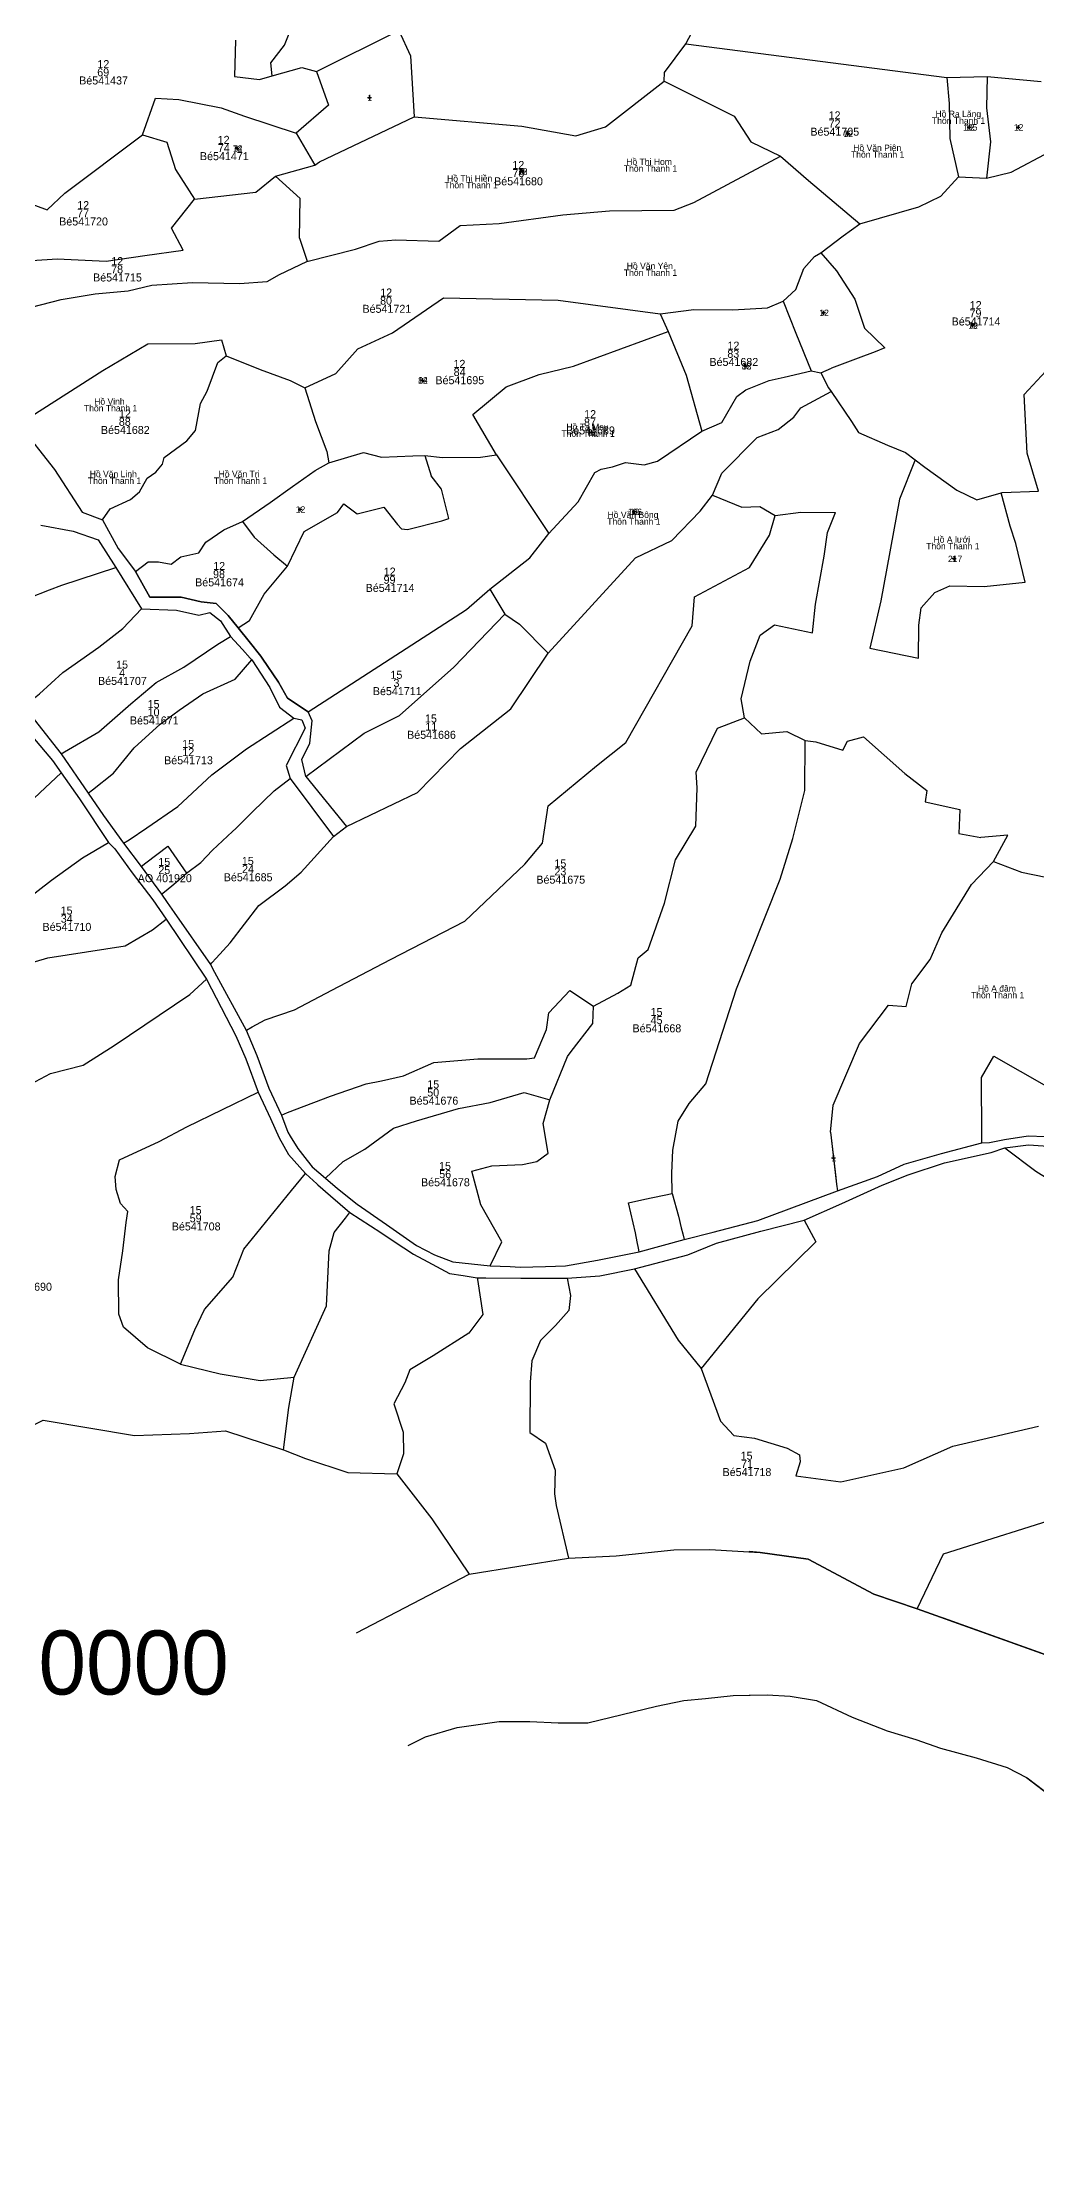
# Model space of a CAD drawing. Extents: x 542152 to 549455, y 1817764 to 1827825.
# Drawn here: x 544358 to 544980, y 1822070 to 1823385 of the extents above; entities that cross this region are included whole.
import ezdxf

# ---------------------------------------------------------------- set-up
doc = ezdxf.new("R2010")
doc.units = 0
for name, color, linetype in [('Level 10', 7, 'Continuous'), ('Level 11', 7, 'Continuous'), ('Level 15', 7, 'Continuous'), ('Level 17', 7, 'Continuous'), ('Level 19', 7, 'Continuous'), ('Level 20', 7, 'Continuous'), ('Level 23', 7, 'Continuous'), ('Level 30', 7, 'Continuous'), ('Level 32', 7, 'Continuous')]:
    doc.layers.add(name, color=color, linetype=linetype)

msp = doc.modelspace()

# ---------------------------------------------------------------- linework, layer by layer
at = {"layer": 'Level 10'}
for p, q in [((544529.5, 1823366.6), (544580.9, 1823392.1)), ((544747.1, 1823365.9), (544760.3, 1823383.7)), ((544747.1, 1823365.9), (544760.3, 1823383.7)), ((544747.1, 1823365.9), (544760.3, 1823383.7)), ((544760.3, 1823383.7), (544923.6, 1823362.7)), ((544760.3, 1823383.7), (544923.6, 1823362.7)), ((544760.3, 1823383.7), (544923.6, 1823362.7)), ((544746.8, 1823360.4), (544747.1, 1823365.9)), ((544746.8, 1823360.4), (544747.1, 1823365.9)), ((544746.8, 1823360.4), (544747.1, 1823365.9)), ((544746.8, 1823360.4), (544790.5, 1823338.6)), ((544746.8, 1823360.4), (544790.5, 1823338.6)), ((544746.8, 1823360.4), (544790.5, 1823338.6)), ((544923.6, 1823362.7), (544948.7, 1823363.4)), ((544923.6, 1823362.7), (544948.7, 1823363.4)), ((544923.6, 1823362.7), (544948.7, 1823363.4)), ((544948.7, 1823363.4), (544982.4, 1823360.3)), ((544531.4, 1823310.1), (544590.5, 1823338.2)), ((544531.4, 1823310.1), (544590.5, 1823338.2)), ((544531.4, 1823310.1), (544590.5, 1823338.2)), ((544420.7, 1823327), (544435.9, 1823322.3)), ((544516.7, 1823328), (544528.4, 1823308)), ((544441.4, 1823305.2), (544453.1, 1823286.8)), ((544503.8, 1823301), (544528.4, 1823308)), ((544503.8, 1823301), (544528.4, 1823308)), ((544503.8, 1823301), (544528.4, 1823308)), ((544528.4, 1823308), (544531.4, 1823310.1)), ((544528.4, 1823308), (544531.4, 1823310.1)), ((544528.4, 1823308), (544531.4, 1823310.1)), ((544819.5, 1823313.5), (544837, 1823298.4)), ((544819.5, 1823313.5), (544837, 1823298.4)), ((544819.5, 1823313.5), (544837, 1823298.4)), ((544948.2, 1823299.8), (544963.7, 1823303.6)), ((544503.8, 1823301), (544519.2, 1823287.1)), ((544503.8, 1823301), (544519.2, 1823287.1)), ((544503.8, 1823301), (544519.2, 1823287.1)), ((544837, 1823298.4), (544869.2, 1823271.4)), ((544919.8, 1823288.7), (544930.8, 1823300.7)), ((544919.8, 1823288.7), (544930.8, 1823300.7)), ((544919.8, 1823288.7), (544930.8, 1823300.7)), ((544930.8, 1823300.7), (544948.2, 1823299.8)), ((544930.8, 1823300.7), (544948.2, 1823299.8)), ((544930.8, 1823300.7), (544948.2, 1823299.8)), ((544518.8, 1823262.3), (544519.2, 1823287.1)), ((544712.7, 1823279.4), (544753, 1823279.9)), ((544712.7, 1823279.4), (544753, 1823279.9)), ((544712.7, 1823279.4), (544753, 1823279.9)), ((544869.2, 1823271.4), (544905.9, 1823281.9)), ((544869.2, 1823271.4), (544905.9, 1823281.9)), ((544869.2, 1823271.4), (544905.9, 1823281.9)), ((544905.9, 1823281.9), (544919.8, 1823288.7)), ((544518.8, 1823262.3), (544523.6, 1823248)), ((544518.8, 1823262.3), (544523.6, 1823248)), ((544518.8, 1823262.3), (544523.6, 1823248)), ((544844.8, 1823253.1), (544854.6, 1823242)), ((544523.4, 1823247.7), (544523.6, 1823248)), ((544523.4, 1823247.7), (544523.6, 1823248)), ((544523.4, 1823247.7), (544523.6, 1823248)), ((544829.2, 1823202.9), (544838.6, 1823179.5)), ((544797.8, 1823167.6), (544812.4, 1823173.4)), ((544797.8, 1823167.6), (544812.4, 1823173.4)), ((544797.8, 1823167.6), (544812.4, 1823173.4)), ((544812.4, 1823173.4), (544821.8, 1823175.4)), ((544812.4, 1823173.4), (544821.8, 1823175.4)), ((544812.4, 1823173.4), (544821.8, 1823175.4)), ((544821.8, 1823175.4), (544838.6, 1823179.5)), ((544838.6, 1823179.5), (544844.8, 1823178.3)), ((544838.6, 1823179.5), (544844.8, 1823178.3)), ((544838.6, 1823179.5), (544844.8, 1823178.3)), ((544844.8, 1823178.3), (544849.5, 1823168.9)), ((544844.8, 1823178.3), (544849.5, 1823168.9)), ((544844.8, 1823178.3), (544849.5, 1823168.9)), ((544849.5, 1823168.9), (544851.1, 1823166.5)), ((544849.5, 1823168.9), (544851.1, 1823166.5)), ((544849.5, 1823168.9), (544851.1, 1823166.5)), ((544851.1, 1823166.5), (544864, 1823147.8)), ((544851.1, 1823166.5), (544864, 1823147.8)), ((544851.1, 1823166.5), (544864, 1823147.8)), ((544864, 1823147.8), (544868.3, 1823141)), ((544864, 1823147.8), (544868.3, 1823141)), ((544864, 1823147.8), (544868.3, 1823141)), ((544868.3, 1823141), (544886.4, 1823132.9)), ((544868.3, 1823141), (544886.4, 1823132.9)), ((544868.3, 1823141), (544886.4, 1823132.9)), ((544537.2, 1823121.9), (544558.9, 1823128.4)), ((544642, 1823126.9), (544674.8, 1823077.9)), ((544642, 1823126.9), (544674.8, 1823077.9)), ((544642, 1823126.9), (544674.8, 1823077.9)), ((544693, 1823097.5), (544703.4, 1823115.9)), ((544703.4, 1823115.9), (544707.5, 1823118)), ((544703.4, 1823115.9), (544707.5, 1823118)), ((544703.4, 1823115.9), (544707.5, 1823118)), ((544674.8, 1823077.9), (544693, 1823097.5)), ((544674.8, 1823077.9), (544693, 1823097.5)), ((544674.8, 1823077.9), (544693, 1823097.5)), ((544769.2, 1823091.8), (544777, 1823101.8)), ((544777, 1823101.8), (544795.4, 1823094.3)), ((544795.4, 1823094.3), (544806.7, 1823094.6)), ((544795.4, 1823094.3), (544806.7, 1823094.6)), ((544795.4, 1823094.3), (544806.7, 1823094.6)), ((544806.7, 1823094.6), (544816.1, 1823089.1)), ((544483.3, 1823085.4), (544490.5, 1823075.6)), ((544816.1, 1823089.1), (544832.2, 1823091.1)), ((544832.2, 1823091.1), (544853.9, 1823091)), ((544832.2, 1823091.1), (544853.9, 1823091)), ((544832.2, 1823091.1), (544853.9, 1823091)), ((544662.9, 1823062.5), (544674.8, 1823077.9)), ((544502.7, 1823064.4), (544511.4, 1823057.3)), ((544637.9, 1823043), (544662.9, 1823062.5)), ((544637.9, 1823043), (544662.9, 1823062.5)), ((544637.9, 1823043), (544662.9, 1823062.5)), ((544637.9, 1823043), (544647.1, 1823027.4)), ((544637.9, 1823043), (544647.1, 1823027.4)), ((544637.9, 1823043), (544647.1, 1823027.4)), ((544647.1, 1823027.4), (544656.3, 1823021.1)), ((544647.1, 1823027.4), (544656.3, 1823021.1)), ((544647.1, 1823027.4), (544656.3, 1823021.1)), ((544656.3, 1823021.1), (544674.2, 1823003)), ((544800.5, 1822998.1), (544806.9, 1823014.3)), ((544806.9, 1823014.3), (544815.8, 1823020.7)), ((544806.9, 1823014.3), (544815.8, 1823020.7)), ((544806.9, 1823014.3), (544815.8, 1823020.7)), ((544871.5, 1822950.7), (544897.3, 1822927.9)), ((544897.3, 1822927.9), (544911, 1822917.3)), ((544897.3, 1822927.9), (544911, 1822917.3)), ((544897.3, 1822927.9), (544911, 1822917.3)), ((544952.7, 1822872.9), (544970.1, 1822866.2)), ((544952.7, 1822872.9), (544970.1, 1822866.2)), ((544952.7, 1822872.9), (544970.1, 1822866.2)), ((544850.8, 1822703.7), (544854.6, 1822671.3))]:
    msp.add_line(p, q, dxfattribs=at)
for points in [[(544501.8, 1823363.8), (544500.9, 1823372), (544509.5, 1823383), (544515.1, 1823397.2), (544514.4, 1823405.7), (544542, 1823428.3), (544551.7, 1823447.9), (544577.3, 1823447.7)], [(544478.9, 1823386.1), (544478.2, 1823363.4), (544493.8, 1823361.5), (544501.8, 1823363.8)], [(544580.9, 1823392.1), (544588.3, 1823376.3), (544590.5, 1823338.2)], [(544501.8, 1823363.8), (544520.2, 1823369.1), (544529.5, 1823366.6)], [(544529.5, 1823366.6), (544537, 1823345.4), (544516.7, 1823328)], [(544590.5, 1823338.2), (544657.9, 1823332.3), (544691.6, 1823326.2), (544710.2, 1823332), (544746.8, 1823360.4)], [(544590.5, 1823338.2), (544657.9, 1823332.3), (544691.6, 1823326.2), (544710.2, 1823332), (544746.8, 1823360.4)], [(544590.5, 1823338.2), (544657.9, 1823332.3), (544691.6, 1823326.2), (544710.2, 1823332), (544746.8, 1823360.4)], [(544923.6, 1823362.7), (544925, 1823346.6), (544925.4, 1823324.7), (544930.8, 1823300.7)], [(544923.6, 1823362.7), (544925, 1823346.6), (544925.4, 1823324.7), (544930.8, 1823300.7)], [(544923.6, 1823362.7), (544925, 1823346.6), (544925.4, 1823324.7), (544930.8, 1823300.7)], [(544948.7, 1823363.4), (544948.4, 1823343.7), (544950.9, 1823322.6), (544948.2, 1823299.8)], [(544948.7, 1823363.4), (544948.4, 1823343.7), (544950.9, 1823322.6), (544948.2, 1823299.8)], [(544948.7, 1823363.4), (544948.4, 1823343.7), (544950.9, 1823322.6), (544948.2, 1823299.8)], [(544420.7, 1823327), (544428.9, 1823349.9), (544443.4, 1823349.1), (544469.9, 1823343.8), (544484.4, 1823338.5), (544516.7, 1823328)], [(544790.5, 1823338.6), (544801, 1823322.6), (544819.5, 1823313.5)], [(544790.5, 1823338.6), (544801, 1823322.6), (544819.5, 1823313.5)], [(544790.5, 1823338.6), (544801, 1823322.6), (544819.5, 1823313.5)], [(544753, 1823279.9), (544765.4, 1823284.7), (544819.5, 1823313.5)], [(544753, 1823279.9), (544765.4, 1823284.7), (544819.5, 1823313.5)], [(544753, 1823279.9), (544765.4, 1823284.7), (544819.5, 1823313.5)], [(544453.1, 1823286.8), (544491.6, 1823291.2), (544503.8, 1823301)], [(544523.4, 1823247.7), (544553.9, 1823255.5), (544568.6, 1823260.5), (544579, 1823261.4), (544605.9, 1823260.5), (544619.2, 1823270.2), (544643.6, 1823271.5), (544683.5, 1823276.9), (544712.7, 1823279.4)], [(544523.4, 1823247.7), (544553.9, 1823255.5), (544568.6, 1823260.5), (544579, 1823261.4), (544605.9, 1823260.5), (544619.2, 1823270.2), (544643.6, 1823271.5), (544683.5, 1823276.9), (544712.7, 1823279.4)], [(544523.4, 1823247.7), (544553.9, 1823255.5), (544568.6, 1823260.5), (544579, 1823261.4), (544605.9, 1823260.5), (544619.2, 1823270.2), (544643.6, 1823271.5), (544683.5, 1823276.9), (544712.7, 1823279.4)], [(544844.8, 1823253.1), (544858.7, 1823263.9), (544869.2, 1823271.4)], [(544829.2, 1823230.3), (544834.1, 1823243.4), (544840.7, 1823250.9), (544844.8, 1823253.1)], [(544522.2, 1823168.9), (544541.5, 1823177.7), (544555.4, 1823193.1), (544577, 1823203.2), (544608.8, 1823225.1), (544680.6, 1823223.6), (544744.2, 1823215.1)], [(544744.2, 1823215.1), (544765.4, 1823217.7), (544789.8, 1823217.6), (544811.3, 1823218.9), (544821.2, 1823222.9)], [(544865.9, 1823224.2), (544872.1, 1823206.2), (544884.8, 1823193.9), (544878.6, 1823191.3), (544868, 1823187.4), (544851.3, 1823181.1)], [(544642, 1823126.9), (544627.1, 1823152.1), (544648, 1823169.5), (544668.7, 1823177.1), (544690.2, 1823182.4), (544749.4, 1823204.1)], [(544642, 1823126.9), (544627.1, 1823152.1), (544648, 1823169.5), (544668.7, 1823177.1), (544690.2, 1823182.4), (544749.4, 1823204.1)], [(544642, 1823126.9), (544627.1, 1823152.1), (544648, 1823169.5), (544668.7, 1823177.1), (544690.2, 1823182.4), (544749.4, 1823204.1)], [(544749.4, 1823204.1), (544760.6, 1823176.8), (544770.4, 1823141.7)], [(544749.4, 1823204.1), (544760.6, 1823176.8), (544770.4, 1823141.7)], [(544749.4, 1823204.1), (544760.6, 1823176.8), (544770.4, 1823141.7)], [(544957.4, 1823103.3), (544958.1, 1823103.5), (544980.7, 1823104.2), (544973.7, 1823128), (544971.8, 1823164.6), (545001.6, 1823196.8)], [(544957.4, 1823103.3), (544958.1, 1823103.5), (544980.7, 1823104.2), (544973.7, 1823128), (544971.8, 1823164.6), (545001.6, 1823196.8)], [(544957.4, 1823103.3), (544958.1, 1823103.5), (544980.7, 1823104.2), (544973.7, 1823128), (544971.8, 1823164.6), (545001.6, 1823196.8)], [(544770.4, 1823141.7), (544782.8, 1823147.2), (544792.3, 1823163.5), (544797.8, 1823167.6)], [(544770.4, 1823141.7), (544782.8, 1823147.2), (544792.3, 1823163.5), (544797.8, 1823167.6)], [(544770.4, 1823141.7), (544782.8, 1823147.2), (544792.3, 1823163.5), (544797.8, 1823167.6)], [(544777, 1823101.8), (544782.9, 1823115.5), (544804.9, 1823137.7), (544818.1, 1823142.8), (544827.9, 1823150.5), (544832.3, 1823156.3), (544851.1, 1823166.5)], [(544777, 1823101.8), (544782.9, 1823115.5), (544804.9, 1823137.7), (544818.1, 1823142.8), (544827.9, 1823150.5), (544832.3, 1823156.3), (544851.1, 1823166.5)], [(544777, 1823101.8), (544782.9, 1823115.5), (544804.9, 1823137.7), (544818.1, 1823142.8), (544827.9, 1823150.5), (544832.3, 1823156.3), (544851.1, 1823166.5)], [(544528.8, 1823147.7), (544535.9, 1823129.1), (544537.2, 1823121.9)], [(544707.5, 1823118), (544714.4, 1823119.4), (544722.7, 1823122.1), (544734.3, 1823120.8), (544742.6, 1823122.9), (544770.4, 1823141.7)], [(544707.5, 1823118), (544714.4, 1823119.4), (544722.7, 1823122.1), (544734.3, 1823120.8), (544742.6, 1823122.9), (544770.4, 1823141.7)], [(544707.5, 1823118), (544714.4, 1823119.4), (544722.7, 1823122.1), (544734.3, 1823120.8), (544742.6, 1823122.9), (544770.4, 1823141.7)], [(544886.4, 1823132.9), (544897.6, 1823128.5), (544903.7, 1823123.8)], [(544886.4, 1823132.9), (544897.6, 1823128.5), (544903.7, 1823123.8)], [(544886.4, 1823132.9), (544897.6, 1823128.5), (544903.7, 1823123.8)], [(544483.3, 1823085.4), (544500.4, 1823097.1), (544514.5, 1823107.1), (544528.6, 1823117.1), (544537.2, 1823121.9)], [(544570, 1823125.4), (544589.6, 1823126.4), (544597.2, 1823126.5)], [(544597.2, 1823126.5), (544608.3, 1823125.2), (544632, 1823125.6), (544642, 1823126.9)], [(544903.7, 1823123.8), (544893.9, 1823099.2), (544882.3, 1823035.7), (544875.3, 1823006.2), (544905.7, 1823000), (544906, 1823020.5), (544907.5, 1823031.4), (544916.1, 1823040.9), (544925.3, 1823045), (544946.8, 1823044.7), (544972.5, 1823047.3), (544966.7, 1823071.6), (544963.1, 1823082.4), (544957.4, 1823103.3)], [(544903.7, 1823123.8), (544893.9, 1823099.2), (544882.3, 1823035.7), (544875.3, 1823006.2), (544905.7, 1823000), (544906, 1823020.5), (544907.5, 1823031.4), (544916.1, 1823040.9), (544925.3, 1823045), (544946.8, 1823044.7), (544972.5, 1823047.3), (544966.7, 1823071.6), (544963.1, 1823082.4), (544957.4, 1823103.3)], [(544903.7, 1823123.8), (544893.9, 1823099.2), (544882.3, 1823035.7), (544875.3, 1823006.2), (544905.7, 1823000), (544906, 1823020.5), (544907.5, 1823031.4), (544916.1, 1823040.9), (544925.3, 1823045), (544946.8, 1823044.7), (544972.5, 1823047.3), (544966.7, 1823071.6), (544963.1, 1823082.4), (544957.4, 1823103.3)], [(544903.7, 1823123.8), (544909.7, 1823119.2), (544929.7, 1823104.8), (544942.3, 1823098.8), (544957.4, 1823103.3)], [(544903.7, 1823123.8), (544909.7, 1823119.2), (544929.7, 1823104.8), (544942.3, 1823098.8), (544957.4, 1823103.3)], [(544903.7, 1823123.8), (544909.7, 1823119.2), (544929.7, 1823104.8), (544942.3, 1823098.8), (544957.4, 1823103.3)], [(544554.8, 1823090.1), (544571.6, 1823094.3), (544580.2, 1823083.4), (544582.5, 1823080.8), (544586.3, 1823080.4), (544607.9, 1823085.7), (544612.1, 1823087.1), (544607.5, 1823105.6), (544601.1, 1823113.9)], [(544521.7, 1823079.1), (544542.6, 1823090.9), (544546.6, 1823096.4)], [(544674.2, 1823003), (544728.9, 1823062.5), (544751.5, 1823073.5), (544769.2, 1823091.8)], [(544674.2, 1823003), (544728.9, 1823062.5), (544751.5, 1823073.5), (544769.2, 1823091.8)], [(544674.2, 1823003), (544728.9, 1823062.5), (544751.5, 1823073.5), (544769.2, 1823091.8)], [(544815.8, 1823020.7), (544839.6, 1823015.8), (544841.4, 1823033.7), (544846.9, 1823063.6), (544849, 1823078.4), (544853.9, 1823091)], [(544797, 1822962.6), (544794.9, 1822974.5), (544800.5, 1822998.1)], [(544797, 1822962.6), (544794.9, 1822974.5), (544800.5, 1822998.1)], [(544797, 1822962.6), (544794.9, 1822974.5), (544800.5, 1822998.1)], [(544797, 1822962.6), (544807.6, 1822952.7), (544823.5, 1822954), (544834.9, 1822948.4)], [(544797, 1822962.6), (544807.6, 1822952.7), (544823.5, 1822954), (544834.9, 1822948.4)], [(544797, 1822962.6), (544807.6, 1822952.7), (544823.5, 1822954), (544834.9, 1822948.4)], [(544834.9, 1822948.4), (544841.6, 1822947.7), (544858.5, 1822942.4), (544861.4, 1822948), (544871.5, 1822950.7)], [(544834.9, 1822948.4), (544841.6, 1822947.7), (544858.5, 1822942.4), (544861.4, 1822948), (544871.5, 1822950.7)], [(544834.9, 1822948.4), (544841.6, 1822947.7), (544858.5, 1822942.4), (544861.4, 1822948), (544871.5, 1822950.7)], [(544911, 1822917.3), (544910, 1822910.2), (544931.7, 1822905.3)], [(544931.7, 1822905.3), (544930.9, 1822890.4), (544944.8, 1822887.8)], [(544931.7, 1822905.3), (544930.9, 1822890.4), (544944.8, 1822887.8)], [(544931.7, 1822905.3), (544930.9, 1822890.4), (544944.8, 1822887.8)], [(544952.7, 1822872.9), (544961.6, 1822889.2), (544944.8, 1822887.8)], [(544970.1, 1822866.2), (545000.6, 1822859.9), (545025.8, 1822859)]]:
    msp.add_lwpolyline(points, dxfattribs=at)
at = {"layer": 'Level 11'}
for p, q in [((544562, 1823350), (544561.3, 1823350)), ((544562.6, 1823350.7), (544562, 1823350)), ((544562, 1823350), (544562.6, 1823349.4)), ((544562.6, 1823351.3), (544562.6, 1823350.7)), ((544563.2, 1823350), (544562.6, 1823350.7)), ((544562.6, 1823349.4), (544563.2, 1823350)), ((544562.6, 1823349.4), (544562.6, 1823348.8)), ((544563.8, 1823350), (544563.2, 1823350)), ((544936.9, 1823331.6), (544936.3, 1823331.6)), ((544937.5, 1823332.2), (544936.9, 1823331.6)), ((544936.9, 1823331.6), (544937.5, 1823331)), ((544937.5, 1823332.9), (544937.5, 1823332.2)), ((544938.2, 1823331.6), (544937.5, 1823332.2)), ((544937.5, 1823331), (544938.2, 1823331.6)), ((544937.5, 1823331), (544937.5, 1823330.4)), ((544938.8, 1823331.6), (544938.2, 1823331.6)), ((544967.4, 1823331.6), (544966.8, 1823331.6)), ((544968, 1823332.2), (544967.4, 1823331.6)), ((544967.4, 1823331.6), (544968, 1823331)), ((544968, 1823332.9), (544968, 1823332.2)), ((544968.6, 1823331.6), (544968, 1823332.2)), ((544968, 1823331), (544968.6, 1823331.6)), ((544968, 1823331), (544968, 1823330.4)), ((544969.2, 1823331.6), (544968.6, 1823331.6)), ((544479.2, 1823318.4), (544478.5, 1823318.4)), ((544479.8, 1823319), (544479.2, 1823318.4)), ((544479.2, 1823318.4), (544479.8, 1823317.7)), ((544479.8, 1823319.6), (544479.8, 1823319)), ((544480.4, 1823318.4), (544479.8, 1823319)), ((544479.8, 1823317.7), (544480.4, 1823318.4)), ((544479.8, 1823317.7), (544479.8, 1823317.1)), ((544481, 1823318.4), (544480.4, 1823318.4)), ((544860.9, 1823327.6), (544860.3, 1823327.6)), ((544861.5, 1823328.2), (544860.9, 1823327.6)), ((544860.9, 1823327.6), (544861.5, 1823326.9)), ((544861.5, 1823328.8), (544861.5, 1823328.2)), ((544862.2, 1823327.6), (544861.5, 1823328.2)), ((544861.5, 1823326.9), (544862.2, 1823327.6)), ((544861.5, 1823326.9), (544861.5, 1823326.3)), ((544862.8, 1823327.6), (544862.2, 1823327.6)), ((544657.4, 1823304), (544656.8, 1823304)), ((544658, 1823304.6), (544657.4, 1823304)), ((544657.4, 1823304), (544658, 1823303.4)), ((544658, 1823305.3), (544658, 1823304.6)), ((544658.7, 1823304), (544658, 1823304.6)), ((544658, 1823303.4), (544658.7, 1823304)), ((544659.3, 1823304), (544658.7, 1823304)), ((544658, 1823303.4), (544658, 1823302.8)), ((544845.8, 1823215.7), (544845.2, 1823215.7)), ((544846.4, 1823216.3), (544845.8, 1823215.7)), ((544845.8, 1823215.7), (544846.4, 1823215)), ((544846.4, 1823216.9), (544846.4, 1823216.3)), ((544847.1, 1823215.7), (544846.4, 1823216.3)), ((544846.4, 1823215), (544847.1, 1823215.7)), ((544846.4, 1823215), (544846.4, 1823214.4)), ((544847.7, 1823215.7), (544847.1, 1823215.7)), ((544938.9, 1823207.7), (544938.3, 1823207.7)), ((544939.5, 1823208.3), (544938.9, 1823207.7)), ((544938.9, 1823207.7), (544939.5, 1823207.1)), ((544939.5, 1823209), (544939.5, 1823208.3)), ((544940.2, 1823207.7), (544939.5, 1823208.3)), ((544939.5, 1823207.1), (544940.2, 1823207.7)), ((544939.5, 1823207.1), (544939.5, 1823206.5)), ((544940.8, 1823207.7), (544940.2, 1823207.7)), ((544595, 1823173.5), (544594.4, 1823173.5)), ((544595.6, 1823174.1), (544595, 1823173.5)), ((544595, 1823173.5), (544595.6, 1823172.9)), ((544595.6, 1823174.8), (544595.6, 1823174.1)), ((544596.2, 1823173.5), (544595.6, 1823174.1)), ((544595.6, 1823172.9), (544596.2, 1823173.5)), ((544595.6, 1823172.9), (544595.6, 1823172.2)), ((544596.9, 1823173.5), (544596.2, 1823173.5)), ((544797.3, 1823182.3), (544796.7, 1823182.3)), ((544797.9, 1823182.9), (544797.3, 1823182.3)), ((544797.3, 1823182.3), (544797.9, 1823181.7)), ((544797.9, 1823183.5), (544797.9, 1823182.9)), ((544798.5, 1823182.3), (544797.9, 1823182.9)), ((544797.9, 1823181.7), (544798.5, 1823182.3)), ((544797.9, 1823181.7), (544797.9, 1823181)), ((544799.2, 1823182.3), (544798.5, 1823182.3)), ((544700.9, 1823141), (544700.2, 1823141)), ((544701.5, 1823141.6), (544700.9, 1823141)), ((544700.9, 1823141), (544701.5, 1823140.4)), ((544701.5, 1823142.2), (544701.5, 1823141.6)), ((544702.1, 1823141), (544701.5, 1823141.6)), ((544701.5, 1823140.4), (544702.1, 1823141)), ((544701.5, 1823140.4), (544701.5, 1823139.7)), ((544702.7, 1823141), (544702.1, 1823141)), ((544519.1, 1823093.5), (544518.5, 1823092.8)), ((544519.1, 1823094.1), (544519.1, 1823093.5)), ((544519.7, 1823092.8), (544519.1, 1823093.5)), ((544518.5, 1823092.8), (544517.9, 1823092.8)), ((544518.5, 1823092.8), (544519.1, 1823092.2)), ((544519.1, 1823092.2), (544519.7, 1823092.8)), ((544519.1, 1823092.2), (544519.1, 1823091.6)), ((544520.4, 1823092.8), (544519.7, 1823092.8)), ((544727.3, 1823091.3), (544726.7, 1823091.3)), ((544727.9, 1823091.9), (544727.3, 1823091.3)), ((544727.3, 1823091.3), (544727.9, 1823090.6)), ((544727.9, 1823092.5), (544727.9, 1823091.9)), ((544728.6, 1823091.3), (544727.9, 1823091.9)), ((544727.9, 1823090.6), (544728.6, 1823091.3)), ((544727.9, 1823090.6), (544727.9, 1823090)), ((544729.2, 1823091.3), (544728.6, 1823091.3)), ((544927.4, 1823061.9), (544926.8, 1823061.9)), ((544928, 1823062.5), (544927.4, 1823061.9)), ((544927.4, 1823061.9), (544928, 1823061.3)), ((544928, 1823063.1), (544928, 1823062.5)), ((544928.7, 1823061.9), (544928, 1823062.5)), ((544928, 1823061.3), (544928.7, 1823061.9)), ((544928, 1823061.3), (544928, 1823060.6)), ((544929.3, 1823061.9), (544928.7, 1823061.9)), ((544852.1, 1822687.5), (544851.4, 1822687.5)), ((544852.7, 1822688.1), (544852.1, 1822687.5)), ((544852.1, 1822687.5), (544852.7, 1822686.9)), ((544852.7, 1822688.7), (544852.7, 1822688.1)), ((544853.3, 1822687.5), (544852.7, 1822688.1)), ((544852.7, 1822686.9), (544853.3, 1822687.5)), ((544852.7, 1822686.9), (544852.7, 1822686.2)), ((544853.9, 1822687.5), (544853.3, 1822687.5))]:
    msp.add_line(p, q, dxfattribs=at)
for centre in [(544562.6, 1823350), (544937.5, 1823331.6), (544968, 1823331.6), (544479.8, 1823318.4), (544861.5, 1823327.6), (544658, 1823304), (544846.4, 1823215.7), (544939.5, 1823207.7), (544595.6, 1823173.5), (544797.9, 1823182.3), (544701.5, 1823141), (544519.1, 1823092.8), (544727.9, 1823091.3), (544928, 1823061.9), (544852.7, 1822687.5)]:
    msp.add_circle(centre, 0.15, dxfattribs=at)
at = {"layer": 'Level 23'}
for p, q in [((544369.9, 1822940.2), (544386.7, 1822915.5)), ((544408.9, 1822884.2), (544419.9, 1822869.7)), ((544419.9, 1822869.7), (544432.5, 1822852.4)), ((544435.5, 1822836.7), (544460.8, 1822799.4)), ((544731.2, 1822628.9), (544759.4, 1822636.6))]:
    msp.add_line(p, q, dxfattribs=at)
for points in [[(544341.7, 1822962.8), (544364.5, 1822935.9), (544369.8, 1822928.2)], [(544347, 1822969.9), (544348.3, 1822967.5), (544369.9, 1822940.2)], [(544369.8, 1822928.2), (544381.3, 1822912.1), (544399.4, 1822884.7)], [(544386.7, 1822915.5), (544396.3, 1822901.6), (544408.9, 1822884.2)], [(544399.4, 1822884.7), (544403.4, 1822880.7), (544414.2, 1822865.7), (544427.2, 1822848.9), (544435.5, 1822836.7)], [(544432.5, 1822852.4), (544436.1, 1822847.2), (544440.5, 1822840.9), (544463.1, 1822808.4)], [(544463.1, 1822808.4), (544465.6, 1822803.6), (544485.6, 1822767.4)], [(544460.8, 1822799.4), (544479.1, 1822763.8), (544485.2, 1822749.5), (544493, 1822728.6)], [(544485.6, 1822767.4), (544492.1, 1822751.6), (544499.7, 1822731.1), (544507.5, 1822714.4)], [(544493, 1822728.6), (544500.8, 1822712.2), (544506.1, 1822700.2), (544512, 1822689.7), (544522.6, 1822677.8)], [(544507.5, 1822714.4), (544511.6, 1822703.8), (544513, 1822701.3), (544517.8, 1822693.4), (544523.7, 1822685.9), (544526.7, 1822682.1), (544535.1, 1822674.9)], [(544945.3, 1822697), (544950.1, 1822697.3), (544959.6, 1822699.1), (544974.4, 1822701.5), (544984.9, 1822700.9), (544993.9, 1822697.7), (545000, 1822695.2), (545013.1, 1822690), (545021.9, 1822686.5)], [(544834.3, 1822648.8), (544857.9, 1822659.2), (544883.1, 1822670.6), (544899.4, 1822677), (544922, 1822684.6), (544951.2, 1822690.9), (544959.8, 1822694)], [(544855.1, 1822667.1), (544880.1, 1822676.1), (544896.8, 1822683.6), (544920.1, 1822690.3), (544945.3, 1822697)], [(544959.8, 1822694), (544974.6, 1822695.7), (544983.8, 1822695.1), (544991.8, 1822693), (545000, 1822689.4), (545008.9, 1822685.4), (545018.9, 1822680.6), (545032.5, 1822673.8), (545051.1, 1822664.7), (545064.5, 1822656.4)], [(544522.6, 1822677.8), (544522.7, 1822677.7), (544529.6, 1822671.4), (544530.2, 1822670.8), (544538.2, 1822664), (544550.2, 1822653.4)], [(544535.1, 1822674.9), (544542.5, 1822668.5), (544554.8, 1822658.7), (544573.2, 1822645.9), (544591.9, 1822632.9), (544603.2, 1822627), (544614.7, 1822622.7), (544638, 1822620.2)], [(544759.4, 1822636.6), (544777.5, 1822641.3), (544805.4, 1822648.5), (544855.1, 1822667.1)], [(544550.2, 1822653.4), (544569.6, 1822641), (544578, 1822635.4), (544590, 1822627.5), (544599.1, 1822622.7), (544612.6, 1822615.4), (544621.2, 1822614.1), (544630, 1822612.7)], [(544728.3, 1822618.4), (544761.5, 1822627), (544779.5, 1822634.4), (544807.2, 1822641.8), (544834.3, 1822648.8)], [(544638, 1822620.2), (544650.6, 1822619.7), (544656.7, 1822619.4), (544672.7, 1822619.8), (544685.2, 1822620.1), (544705.1, 1822623.7), (544731.2, 1822628.9)], [(544630, 1822612.7), (544635.3, 1822612.7), (544657.1, 1822612.5), (544686.1, 1822612.4)], [(544686.1, 1822612.4), (544706.6, 1822613.9), (544728.3, 1822618.4)]]:
    msp.add_lwpolyline(points, dxfattribs=at)
at = {"layer": 'Level 30'}
for p, q in [((544435.9, 1823322.3), (544441.4, 1823305.2)), ((544963.7, 1823303.6), (544988.1, 1823316.6)), ((544837, 1823298.4), (544869.2, 1823271.4)), ((544837, 1823298.4), (544869.2, 1823271.4)), ((544518.8, 1823262.3), (544519.2, 1823287.1)), ((544518.8, 1823262.3), (544519.2, 1823287.1)), ((544905.9, 1823281.9), (544919.8, 1823288.7)), ((544905.9, 1823281.9), (544919.8, 1823288.7)), ((544854.6, 1823242), (544865.9, 1823224.2)), ((544821.2, 1823222.9), (544829.2, 1823230.3)), ((544744.2, 1823215.1), (544749.4, 1823204.1)), ((544821.2, 1823222.9), (544829.2, 1823202.9)), ((544821.8, 1823175.4), (544838.6, 1823179.5)), ((544821.8, 1823175.4), (544838.6, 1823179.5)), ((544844.8, 1823178.3), (544851.3, 1823181.1)), ((544522.2, 1823168.9), (544528.8, 1823147.7)), ((544558.9, 1823128.4), (544570, 1823125.4)), ((544597.2, 1823126.5), (544601.1, 1823113.9)), ((544693, 1823097.5), (544703.4, 1823115.9)), ((544693, 1823097.5), (544703.4, 1823115.9)), ((544546.6, 1823096.4), (544554.8, 1823090.1)), ((544769.2, 1823091.8), (544777, 1823101.8)), ((544769.2, 1823091.8), (544777, 1823101.8)), ((544777, 1823101.8), (544795.4, 1823094.3)), ((544777, 1823101.8), (544795.4, 1823094.3)), ((544806.7, 1823094.6), (544816.1, 1823089.1)), ((544806.7, 1823094.6), (544816.1, 1823089.1)), ((544816.1, 1823089.1), (544832.2, 1823091.1)), ((544816.1, 1823089.1), (544832.2, 1823091.1)), ((544490.5, 1823075.6), (544502.7, 1823064.4)), ((544511.4, 1823057.3), (544521.7, 1823079.1)), ((544662.9, 1823062.5), (544674.8, 1823077.9)), ((544662.9, 1823062.5), (544674.8, 1823077.9)), ((544656.3, 1823021.1), (544674.2, 1823003)), ((544656.3, 1823021.1), (544674.2, 1823003)), ((544800.5, 1822998.1), (544806.9, 1823014.3)), ((544800.5, 1822998.1), (544806.9, 1823014.3)), ((544871.5, 1822950.7), (544897.3, 1822927.9)), ((544871.5, 1822950.7), (544897.3, 1822927.9)), ((544854.6, 1822671.3), (544855.1, 1822667.1))]:
    msp.add_line(p, q, dxfattribs=at)
for points in [[(544760.3, 1823383.7), (544777.4, 1823416.2), (544779.7, 1823450.6)], [(544306.2, 1823300.3), (544308.7, 1823299.4), (544361.1, 1823280.1), (544372.1, 1823290.4), (544420.7, 1823327)], [(544301.9, 1823255.2), (544304.2, 1823254.9), (544314.5, 1823253.2), (544338.7, 1823247.6), (544367.3, 1823249.4), (544397.9, 1823248), (544422.1, 1823251.5), (544446.1, 1823254.8), (544438.8, 1823268.5), (544453.1, 1823286.8)], [(544277, 1823169.6), (544282.5, 1823172.1), (544285.4, 1823173.4), (544287.3, 1823174.9), (544291.6, 1823178.5), (544293.6, 1823180.6), (544296.4, 1823183.3), (544312, 1823197.4), (544333.1, 1823205.8), (544351.2, 1823219.2), (544369.8, 1823224), (544391.1, 1823227.5), (544411.7, 1823229.5), (544426.6, 1823232.9), (544451.9, 1823234.6), (544481.3, 1823234), (544498.7, 1823235.3), (544506.3, 1823239.6), (544523.4, 1823247.7)], [(544343.3, 1823146.2), (544395.8, 1823179.7), (544424, 1823196.3), (544453.7, 1823196.5), (544470, 1823198.9), (544472.9, 1823188.9)], [(544395.6, 1823086.4), (544400.5, 1823093.3), (544413.1, 1823099.1), (544418.8, 1823103.8), (544423.6, 1823112.3), (544429, 1823116.1), (544433.2, 1823121.2), (544434.2, 1823125.2), (544448.4, 1823135.7), (544453.9, 1823142.1), (544456.9, 1823159), (544461.1, 1823166.7), (544467.8, 1823184.6), (544472.9, 1823188.9)], [(544472.9, 1823188.9), (544494.3, 1823180.3), (544512.9, 1823173.5), (544522.2, 1823168.9)], [(544416.3, 1823054), (544424.2, 1823060.1), (544430.6, 1823060.1), (544438.6, 1823058.7), (544444.7, 1823063.2), (544455.9, 1823065.8), (544460.3, 1823072.4), (544471.5, 1823080.1), (544483.3, 1823085.4)], [(544485.6, 1822767.4), (544485.8, 1822767.5), (544489.3, 1822769.5), (544497.3, 1822774), (544515.7, 1822780.2), (544539, 1822792.4), (544575.8, 1822811.5), (544622.1, 1822835.6), (544659.6, 1822871.1), (544670.7, 1822884.2), (544674.2, 1822907.6), (544704.4, 1822932.7), (544722.8, 1822947.3), (544764.2, 1823020.1), (544765.7, 1823038.3), (544800.2, 1823056.5), (544812.6, 1823076.7), (544816.1, 1823089.1)], [(544815.8, 1823020.7), (544839.6, 1823015.8), (544841.4, 1823033.7), (544846.9, 1823063.6), (544849, 1823078.4), (544853.9, 1823091)], [(544815.8, 1823020.7), (544839.6, 1823015.8), (544841.4, 1823033.7), (544846.9, 1823063.6), (544849, 1823078.4), (544853.9, 1823091)], [(544331.7, 1823014.4), (544336.5, 1823020.6), (544339.7, 1823028.9), (544349.9, 1823037.7), (544362.5, 1823042.7), (544370.2, 1823045.6), (544404, 1823056.5)], [(544480.4, 1823018.8), (544487.6, 1823023.4), (544496.8, 1823039.9), (544511.4, 1823057.3)], [(544524.2, 1822966.4), (544623.3, 1823030.4), (544637.9, 1823043)], [(544347, 1822969.9), (544349.1, 1822971.7), (544356.2, 1822977.6), (544370.8, 1822990.9), (544393.4, 1823006.7), (544408.4, 1823018.4), (544420, 1823030.7)], [(544522.8, 1822925.9), (544559.3, 1822953.1), (544581.3, 1822964), (544615.4, 1822994.2), (544647.1, 1823027.4)], [(544369.9, 1822940.2), (544371.9, 1822941.3), (544393.4, 1822953.9), (544413.5, 1822971.4), (544429.3, 1822984.7), (544446.6, 1822994.2), (544467.8, 1823008.7), (544475.6, 1823013.5)], [(544548.2, 1822894.7), (544592.6, 1822916), (544619.5, 1822943.4), (544651, 1822968.2), (544674.2, 1823003)], [(544386.7, 1822915.5), (544389.5, 1822917.7), (544402.5, 1822928), (544415.4, 1822943.8), (544431.7, 1822958.7), (544443.7, 1822967.4), (544458.4, 1822977.6), (544478.6, 1822986.8), (544489.1, 1822998.9)], [(544408.9, 1822884.2), (544412.3, 1822886.4), (544423.5, 1822893.8), (544442.7, 1822907.3), (544464, 1822927), (544485.8, 1822943.2), (544515.3, 1822962.5)], [(544702.6, 1822782.4), (544717.9, 1822790.6), (544726, 1822795.6), (544730.6, 1822812.7), (544736.7, 1822817.8), (544747, 1822846.8), (544753.9, 1822873.8), (544766.6, 1822894.9), (544767.4, 1822918.8), (544766.7, 1822928.6), (544780.2, 1822956.2), (544797, 1822962.6)], [(544751.9, 1822665.4), (544751.6, 1822678.1), (544752.3, 1822692.4), (544755.5, 1822710.6), (544762.5, 1822721.7), (544772.9, 1822733.9), (544792.1, 1822793.3), (544819.3, 1822861.8), (544827.2, 1822887.2), (544834.7, 1822917.2), (544834.9, 1822948.4)], [(544318.6, 1822880.7), (544332.7, 1822888.4), (544337.4, 1822894.9), (544343, 1822903.1), (544369.8, 1822928.2)], [(544448.3, 1822865.6), (544457.1, 1822872.2), (544464.4, 1822879.9), (544476.9, 1822891.5), (544479, 1822893.4), (544489.5, 1822903.9), (544502.9, 1822917.1), (544512.9, 1822924.7)], [(544945.3, 1822697), (544945.3, 1822697.8), (544945.3, 1822701.9), (544945.2, 1822737.8), (544952.9, 1822751.2), (544985.7, 1822732.5), (545000.2, 1822731.7), (545007.5, 1822756.2), (545024.7, 1822783.9), (545028.7, 1822812), (545019.2, 1822816.7), (545021.7, 1822824.4), (545041.6, 1822838.1), (545064.4, 1822848.1), (545086.9, 1822863.8), (545095.7, 1822892.9), (545107.9, 1822926.1), (545131.1, 1822917.2), (545158.6, 1822914.1)], [(544911, 1822917.3), (544910, 1822910.2), (544931.7, 1822905.3)], [(544911, 1822917.3), (544910, 1822910.2), (544931.7, 1822905.3)], [(544308.4, 1822806.5), (544307.5, 1822820.4), (544321.8, 1822829.9), (544342.6, 1822844.8), (544363.9, 1822861.1), (544383.1, 1822875.2), (544399.4, 1822884.7)], [(544463.1, 1822808.4), (544464.1, 1822809.5), (544466.8, 1822812.5), (544475.5, 1822822.1), (544493.5, 1822845.4), (544509.9, 1822857.6), (544519.9, 1822866.1), (544540.1, 1822888.5)], [(544952.7, 1822872.9), (544961.6, 1822889.2), (544944.8, 1822887.8)], [(544952.7, 1822872.9), (544961.6, 1822889.2), (544944.8, 1822887.8)], [(544419.9, 1822869.7), (544422.8, 1822872), (544436.5, 1822882.5), (544448.3, 1822865.6)], [(544850.8, 1822703.7), (544852.5, 1822720.6), (544868.9, 1822759.2), (544887, 1822783.1), (544898.1, 1822782.3), (544901.7, 1822796.4), (544913, 1822811.6), (544920.4, 1822828.2), (544939, 1822858.4), (544952.7, 1822872.9)], [(544432.5, 1822852.4), (544435.5, 1822854.8), (544440.2, 1822858.6), (544448.3, 1822865.6)], [(544970.1, 1822866.2), (545000.6, 1822859.9), (545025.8, 1822859)], [(544970.1, 1822866.2), (545000.6, 1822859.9), (545025.8, 1822859)], [(544312, 1822792.9), (544342.6, 1822807), (544361.5, 1822812.6), (544409.8, 1822820.2), (544426.9, 1822830.2), (544435.5, 1822836.7)], [(544233.8, 1822617.1), (544233.8, 1822643.2), (544244.3, 1822648.4), (544271.9, 1822664.5), (544284.9, 1822675.3), (544297, 1822686.4), (544312, 1822703.6), (544317.9, 1822711.5), (544332.8, 1822722.1), (544344.5, 1822730.3), (544363.1, 1822740.4), (544383.6, 1822745.5), (544402.9, 1822757.8), (544450.2, 1822789.8), (544460.8, 1822799.4)], [(544507.5, 1822714.4), (544507.6, 1822714.4), (544511.4, 1822715.9), (544538.2, 1822726.2), (544560.5, 1822734), (544570.2, 1822735.7), (544583.8, 1822738.9), (544602.9, 1822747.3), (544630.4, 1822749.5), (544660.9, 1822749.5), (544665.7, 1822750.2), (544673.2, 1822767.9), (544674.7, 1822778.3), (544687.8, 1822792.2), (544702.6, 1822782.4)], [(544675.3, 1822723.9), (544686.3, 1822750.9), (544688.7, 1822754.2), (544702.2, 1822771.6), (544702.6, 1822782.4)], [(544444.4, 1822558.8), (544423.9, 1822569), (544408.8, 1822581.8), (544405.8, 1822589.9), (544405.7, 1822611.4), (544408.5, 1822629.5), (544410.5, 1822647.2), (544411.6, 1822654.1), (544407, 1822659.2), (544404.3, 1822667.8), (544403.6, 1822676), (544406.3, 1822686.4), (544431.2, 1822697.8), (544448.4, 1822707), (544493, 1822728.6)], [(544535.1, 1822674.9), (544546.1, 1822685.4), (544559.7, 1822693), (544577.6, 1822706.2), (544591.9, 1822710.8), (544618.3, 1822718.5), (544638.1, 1822722.3), (544659.3, 1822728.4), (544675.3, 1822723.9)], [(544638, 1822620.2), (544645.4, 1822635.1), (544632.2, 1822658.3), (544626.6, 1822679.3), (544639, 1822682.7), (544658.3, 1822683.4), (544667.3, 1822685.4), (544674.3, 1822690.6), (544671.1, 1822709.1), (544675.3, 1822723.9)], [(544850.8, 1822703.7), (544854.1, 1822675.3), (544854.6, 1822671.3)], [(544959.8, 1822694), (544979.1, 1822679.3), (544992.9, 1822670.8), (545006.9, 1822661.2), (545019.2, 1822657.1), (545050.3, 1822626.5)], [(544444.4, 1822558.8), (544453.5, 1822580.1), (544459.5, 1822592.8), (544477.1, 1822613.1), (544484, 1822630.6), (544503, 1822653.9), (544513.9, 1822667.2), (544522.6, 1822677.8)], [(544731.2, 1822628.9), (544730.8, 1822631.3), (544730, 1822635.2), (544728.9, 1822640.7), (544724.5, 1822659.5), (544734.8, 1822661.9), (544751.9, 1822665.4)], [(544751.9, 1822665.4), (544755.7, 1822651.2), (544757.5, 1822644), (544758.5, 1822640.2), (544759.4, 1822636.6)], [(544515.5, 1822550.5), (544535.8, 1822595.2), (544537.3, 1822629.5), (544540.6, 1822640.9), (544547.6, 1822650), (544550, 1822653.2), (544550.2, 1822653.4)], [(544834.3, 1822648.8), (544841.7, 1822635.1), (544805.3, 1822599.5), (544770, 1822556.1)], [(544630, 1822612.7), (544630.1, 1822611.7), (544633.5, 1822589.7), (544624.6, 1822578.2), (544602.4, 1822563.9), (544587.8, 1822555.2), (544584.6, 1822547.1), (544577.8, 1822533.9), (544583.6, 1822516.3), (544583.8, 1822502.6), (544579.6, 1822490.2)], [(544686.1, 1822612.4), (544688.2, 1822601.6), (544687.2, 1822592.2), (544678.9, 1822582.9), (544669.5, 1822573.5), (544664, 1822560.9), (544663, 1822547.5), (544662.8, 1822516), (544672.6, 1822509.3), (544678.6, 1822492.4), (544678.3, 1822477.7), (544679.3, 1822470.5), (544686.9, 1822437.5)], [(544728.3, 1822618.4), (544755.5, 1822573.7), (544770, 1822556.1)], [(544444.4, 1822558.8), (544469.3, 1822552.6), (544494.2, 1822548.5), (544515.5, 1822550.5)], [(544770, 1822556.1), (544782, 1822523.2), (544790.3, 1822514.1), (544803.3, 1822512.5), (544823.7, 1822506.2), (544831.4, 1822502), (544831.8, 1822497.6), (544829.1, 1822488.9), (544857.3, 1822485.2), (544896.6, 1822493.9), (544927.2, 1822507.4), (544980.8, 1822519.9)], [(544508.9, 1822505.2), (544512.1, 1822531.6), (544515.5, 1822550.5)], [(544211.3, 1822523), (544234.9, 1822487.4), (544277.4, 1822457.3), (544296.4, 1822491.2), (544320.6, 1822505.1), (544358.7, 1822523.7), (544415.7, 1822514.1), (544450, 1822515.5), (544472.6, 1822517.1), (544508.9, 1822505.2)], [(544508.9, 1822505.2), (544522.5, 1822499.8), (544549.1, 1822491), (544579.6, 1822490.2)], [(544579.6, 1822490.2), (544601.5, 1822462), (544624.8, 1822427.6)], [(544905, 1822405.9), (544921.5, 1822440.1), (545002.1, 1822465.7)]]:
    msp.add_lwpolyline(points, dxfattribs=at)
at = {"layer": 'Level 32'}
for p, q in [((544404, 1823056.5), (544420, 1823030.7)), ((544488.1, 1823000), (544489.1, 1822998.9)), ((544512.9, 1822924.7), (544540.1, 1822888.5)), ((544522.8, 1822925.9), (544548.2, 1822894.7)), ((544540.1, 1822888.5), (544548.2, 1822894.7)), ((544554.5, 1822390.9), (544624.8, 1822427.6))]:
    msp.add_line(p, q, dxfattribs=at)
for points in [[(544343.3, 1823146.2), (544365.7, 1823117.7), (544383, 1823091.1), (544395.6, 1823086.4)], [(544357.1, 1823083.1), (544377.3, 1823079.2), (544392.9, 1823073.8), (544404, 1823056.5)], [(544395.6, 1823086.4), (544405.4, 1823068.4), (544416.3, 1823054)], [(544404, 1823056.5), (544420, 1823030.7), (544441.9, 1823029.8), (544455.9, 1823026.8), (544462.7, 1823028.4), (544469.5, 1823023.2), (544475.6, 1823013.5), (544483.3, 1823005.4), (544488.1, 1823000)], [(544416.3, 1823054), (544425.2, 1823038.1), (544444.8, 1823038.1), (544457.4, 1823035), (544466.7, 1823034.1), (544474.3, 1823026.5), (544480.4, 1823018.8)], [(544495.4, 1823000), (544494.6, 1823001.1), (544487.4, 1823010.4), (544480.4, 1823018.8), (544474.3, 1823026.5), (544466.7, 1823034.1), (544457.4, 1823035), (544444.8, 1823038.1), (544425.2, 1823038.1), (544416.3, 1823054)], [(544420, 1823030.7), (544441.9, 1823029.8), (544455.9, 1823026.8), (544462.7, 1823028.4), (544469.5, 1823023.2), (544475.6, 1823013.5)], [(544480.4, 1823018.8), (544487.4, 1823010.4), (544494.6, 1823001.1), (544495.4, 1823000)], [(544475.6, 1823013.5), (544483.3, 1823005.4), (544488.1, 1823000)], [(544488.1, 1823000), (544489.1, 1822998.9), (544500.2, 1822981.5), (544506.3, 1822969.2), (544515.3, 1822962.5)], [(544489.1, 1822998.9), (544500.2, 1822981.5), (544506.3, 1822969.2), (544515.3, 1822962.5)], [(544495.4, 1823000), (544505.7, 1822984.8), (544511.3, 1822974.9), (544524.2, 1822966.4)], [(544524.2, 1822966.4), (544511.3, 1822974.9), (544505.7, 1822984.8), (544495.4, 1823000)], [(544515.3, 1822962.5), (544520.2, 1822961.4), (544522.4, 1822956.2), (544510.6, 1822932.9), (544512.9, 1822924.7)], [(544522.8, 1822925.9), (544520.2, 1822936.5), (544525.2, 1822946.8), (544526.8, 1822960.7), (544524.2, 1822966.4)], [(544624.8, 1822427.6), (544656, 1822432.4), (544686.9, 1822437.5)], [(544686.9, 1822437.5), (544716.7, 1822438.9), (544752.9, 1822442.7), (544775.3, 1822443), (544806.8, 1822441.1), (544836.8, 1822436.8), (544877.8, 1822414.9), (544905, 1822405.9)], [(544905, 1822405.9), (544877.8, 1822414.9), (544836.8, 1822436.8), (544806.8, 1822441.1), (544800, 1822441.6)], [(544905, 1822405.9), (545025.5, 1822362.8), (545085.4, 1822306), (545120.2, 1822252.8), (545133.7, 1822222.1), (545173.4, 1822164.9), (545200, 1822070.2)], [(545085.4, 1822306), (545025.5, 1822362.8), (544905, 1822405.9)], [(545089.4, 1822300), (545085.4, 1822306), (545025.5, 1822362.8), (544921.4, 1822400)], [(544586.7, 1822320.5), (544597.7, 1822325.9), (544617.4, 1822331.6), (544643.7, 1822335.5), (544662.8, 1822335.5), (544680.6, 1822334.7), (544699, 1822334.6), (544742.1, 1822345.1), (544759.1, 1822348.5), (544772.7, 1822349.7), (544790, 1822351.6), (544811.2, 1822352.1), (544825.5, 1822351.2), (544842, 1822348.6), (544864.4, 1822338.2), (544886.2, 1822329.5), (544904.2, 1822324.1), (544919.5, 1822318.7), (544941.9, 1822312.7), (544961.2, 1822306.7), (544973.3, 1822300.4), (544990.1, 1822287.6)], [(544800, 1822351.8), (544811.2, 1822352.1), (544825.5, 1822351.2), (544842, 1822348.6), (544864.4, 1822338.2), (544886.2, 1822329.5), (544904.2, 1822324.1), (544919.5, 1822318.7), (544941.9, 1822312.7), (544961.2, 1822306.7), (544973.3, 1822300.4), (544990.1, 1822287.6)], [(544800, 1822351.8), (544811.2, 1822352.1), (544825.5, 1822351.2), (544842, 1822348.6), (544864.4, 1822338.2), (544886.2, 1822329.5), (544904.2, 1822324.1), (544919.5, 1822318.7), (544941.9, 1822312.7), (544961.2, 1822306.7), (544973.3, 1822300.4), (544973.8, 1822300)], [(544990.1, 1822287.6), (544973.8, 1822300)]]:
    msp.add_lwpolyline(points, dxfattribs=at)

# ---------------------------------------------------------------- texts
at = {"layer": 'Level 15'}
for s, p in [('Thôn Thanh 1', (544914.2, 1823333.8)), ('Hồ Ra Lăng', (544916.4, 1823338)), ('Thôn Thanh 1', (544863.6, 1823312.6)), ('Hồ Văn Piên', (544865, 1823316.8)), ('Thôn Thanh 1', (544721.6, 1823303.9)), ('Hồ Thị Hom', (544723.1, 1823308.1)), ('Thôn Thanh 1', (544609.4, 1823293.5)), ('Hồ Thị Hiền', (544611.1, 1823297.7)), ('Thôn Thanh 1', (544721.6, 1823238.8)), ('Hồ Văn Yên', (544723.4, 1823243)), ('Hồ Vinh', (544390.5, 1823158.3)), ('Thôn Thanh 1', (544384.1, 1823154.1)), ('Hồ Ta May', (544685.7, 1823142.4)), ('Thôn Thanh 1', (544682.6, 1823138.2)), ('Thôn Thanh 1', (544386.6, 1823108.8)), ('Hồ Văn Linh', (544387.7, 1823113)), ('Thôn Thanh 1', (544465.3, 1823108.8)), ('Hồ Văn Tri', (544468.3, 1823113)), ('Thôn Thanh 1', (544711.2, 1823083.3)), ('Hồ Văn Bông', (544711.4, 1823087.5)), ('Thôn Thanh 1', (544910.6, 1823067.9)), ('Hồ A lưới', (544915.2, 1823072.1)), ('Thôn Thanh 1', (544938.6, 1822787.3)), ('Hồ A đâm', (544942.9, 1822791.5))]:
    msp.add_text(s, height=4, dxfattribs=at).set_placement(p)
at = {"layer": 'Level 17'}
msp.add_text('Khu đo tỉ lệ 1:10000', height=40, dxfattribs=at).set_placement((543998.8, 1822352.3))
at = {"layer": 'Level 19'}
for s, p in [('1', (544561.3, 1823348)), ('105', (544933.7, 1823329.6)), ('12', (544934.9, 1823329.6)), ('12', (544965.4, 1823329.6)), ('74', (544477.2, 1823316.4)), ('12', (544477.2, 1823316.4)), ('72', (544858.9, 1823325.6)), ('12', (544858.9, 1823325.6)), ('76', (544655.4, 1823302)), ('12', (544655.4, 1823302)), ('12', (544843.8, 1823213.7)), ('79', (544936.9, 1823205.7)), ('12', (544936.9, 1823205.7)), ('84', (544593, 1823171.5)), ('12', (544593, 1823171.5)), ('83', (544795.4, 1823180.3)), ('12', (544795.3, 1823180.3)), ('87', (544699, 1823139)), ('12', (544698.9, 1823139)), ('12', (544516.5, 1823090.8)), ('106', (544724, 1823089.3)), ('12', (544725.3, 1823089.3)), ('217', (544924.2, 1823059.9)), ('1', (544926.7, 1823059.9)), ('1', (544851.4, 1822685.5))]:
    msp.add_text(s, height=4, dxfattribs=at).set_placement(p)
at = {"layer": 'Level 20'}
for s, p in [('12', (544392.5, 1823368.6)), ('12', (544392.5, 1823368.6)), ('Bé541437', (544381.1, 1823358.4)), ('Bé541437', (544381.1, 1823358.4)), ('69', (544392.4, 1823363.5)), ('69', (544392.4, 1823363.5)), ('Bé541705', (544838.2, 1823326.4)), ('72', (544849.6, 1823331.5)), ('12', (544849.6, 1823336.6)), ('74', (544467.8, 1823316.2)), ('12', (544467.7, 1823321.3)), ('Bé541471', (544456.6, 1823311.1)), ('76', (544651.9, 1823300.5)), ('12', (544651.9, 1823305.6)), ('Bé541680', (544640.5, 1823295.4)), ('77', (544379.8, 1823275.4)), ('77', (544379.8, 1823275.4)), ('12', (544379.9, 1823280.5)), ('12', (544379.9, 1823280.5)), ('Bé541720', (544368.6, 1823270.3)), ('Bé541720', (544368.6, 1823270.3)), ('Bé541715', (544389.8, 1823235.3)), ('Bé541715', (544389.8, 1823235.3)), ('78', (544401.1, 1823240.4)), ('78', (544401.1, 1823240.4)), ('12', (544401.2, 1823245.5)), ('12', (544401.2, 1823245.5)), ('80', (544569.2, 1823220.8)), ('80', (544569.2, 1823220.8)), ('12', (544569.3, 1823225.9)), ('12', (544569.3, 1823225.9)), ('Bé541721', (544558.2, 1823215.7)), ('Bé541721', (544558.2, 1823215.7)), ('Bé541714', (544926.5, 1823207.8)), ('79', (544937.7, 1823212.9)), ('12', (544937.8, 1823218)), ('12', (544615.1, 1823181.3)), ('Bé541682', (544775.1, 1823182.5)), ('83', (544786.3, 1823187.6)), ('12', (544786.4, 1823192.7)), ('Bé541695', (544603.8, 1823171.1)), ('84', (544615.2, 1823176.2)), ('88', (544405.9, 1823145.1)), ('12', (544406, 1823150.2)), ('87', (544696.7, 1823144.8)), ('12', (544696.8, 1823149.9)), ('Bé541682', (544394.7, 1823140)), ('Bé541689', (544685.5, 1823139.7)), ('98', (544464.8, 1823049.9)), ('12', (544464.9, 1823055)), ('12', (544571.5, 1823051.5)), ('Bé541674', (544453.6, 1823044.8)), ('Bé541714', (544560.2, 1823041.3)), ('99', (544571.4, 1823046.4)), ('Bé541707', (544392.9, 1822983.2)), ('Bé541707', (544392.9, 1822983.2)), ('15', (544404.2, 1822993.4)), ('15', (544404.2, 1822993.4)), ('4', (544406.1, 1822988.3)), ('4', (544406.1, 1822988.3)), ('15', (544575.7, 1822987)), ('Bé541711', (544564.7, 1822976.8)), ('3', (544577.6, 1822981.9)), ('Bé541671', (544412.8, 1822958.5)), ('Bé541671', (544412.8, 1822958.5)), ('15', (544423.9, 1822968.7)), ('15', (544423.9, 1822968.7)), ('10', (544423.9, 1822963.6)), ('10', (544423.9, 1822963.6)), ('15', (544597.3, 1822959.7)), ('15', (544445.5, 1822943.8)), ('15', (544445.5, 1822943.8)), ('Bé541686', (544586.1, 1822949.5)), ('11', (544597.5, 1822954.6)), ('Bé541713', (544434.2, 1822933.6)), ('Bé541713', (544434.2, 1822933.6)), ('12', (544445.6, 1822938.7)), ('12', (544445.6, 1822938.7)), ('25', (544430.6, 1822865)), ('15', (544430.6, 1822870.1)), ('15', (544482.8, 1822870.7)), ('15', (544482.8, 1822870.7)), ('24', (544482.9, 1822865.6)), ('24', (544482.9, 1822865.6)), ('15', (544678.2, 1822869.2)), ('15', (544678.2, 1822869.2)), ('AO 401920', (544417.7, 1822859.9)), ('Bé541685', (544471.5, 1822860.5)), ('Bé541685', (544471.5, 1822860.5)), ('Bé541675', (544666.9, 1822859)), ('Bé541675', (544666.9, 1822859)), ('23', (544678.2, 1822864.1)), ('23', (544678.2, 1822864.1)), ('15', (544369.5, 1822839.7)), ('15', (544369.5, 1822839.7)), ('Bé541710', (544358.2, 1822829.5)), ('Bé541710', (544358.2, 1822829.5)), ('34', (544369.6, 1822834.6)), ('34', (544369.6, 1822834.6)), ('15', (544738.3, 1822776.3)), ('15', (544738.3, 1822776.3)), ('Bé541668', (544727, 1822766.1)), ('Bé541668', (544727, 1822766.1)), ('45', (544738.3, 1822771.2)), ('45', (544738.3, 1822771.2)), ('Bé541676', (544587.6, 1822720.9)), ('Bé541676', (544587.6, 1822720.9)), ('50', (544598.7, 1822726)), ('50', (544598.7, 1822726)), ('15', (544598.7, 1822731.1)), ('15', (544598.7, 1822731.1)), ('Bé541678', (544594.8, 1822669.9)), ('Bé541678', (544594.8, 1822669.9)), ('56', (544606.2, 1822675)), ('56', (544606.2, 1822675)), ('15', (544606.1, 1822680.1)), ('15', (544606.1, 1822680.1)), ('Bé541708', (544439, 1822642.3)), ('Bé541708', (544439, 1822642.3)), ('59', (544450.2, 1822647.4)), ('59', (544450.2, 1822647.4)), ('15', (544450.2, 1822652.5)), ('15', (544450.2, 1822652.5)), ('Bé541690', (544333.6, 1822604.6)), ('Bé541690', (544333.6, 1822604.6)), ('15', (544794.6, 1822499)), ('15', (544794.6, 1822499)), ('Bé541718', (544783.3, 1822488.8)), ('Bé541718', (544783.3, 1822488.8)), ('71', (544794.9, 1822493.9)), ('71', (544794.9, 1822493.9))]:
    msp.add_text(s, height=5, dxfattribs=at).set_placement(p)

doc.saveas('drawing.dxf')
